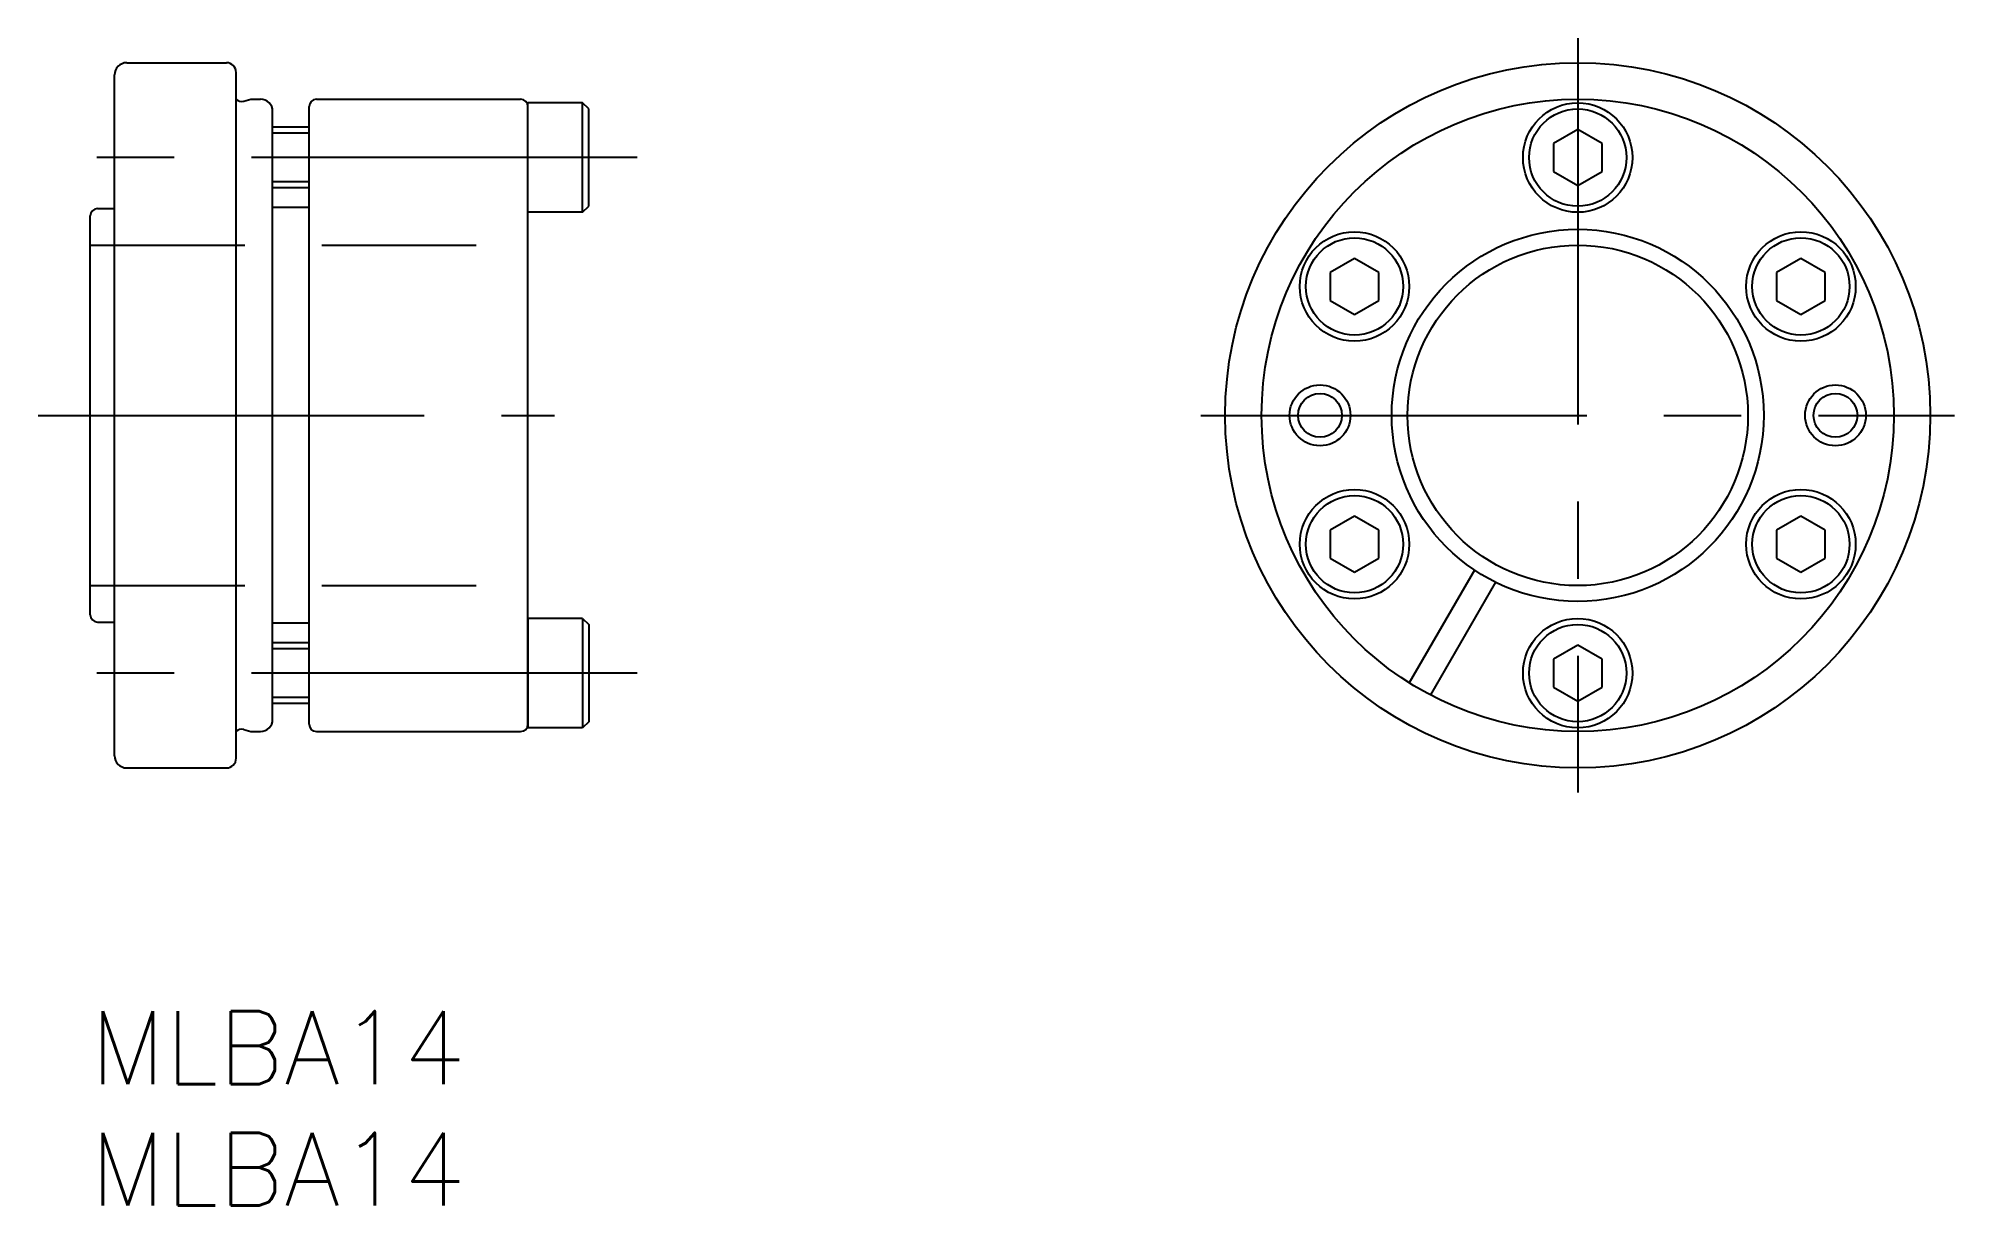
# Model space of a CAD drawing. Extents: x -2.1 to 76.7, y -8 to 40.
import ezdxf

# ---------------------------------------------------------------- set-up
doc = ezdxf.new("R2010")
doc.units = 0
doc.header["$LTSCALE"] = 0.5
doc.linetypes.add('CENTER', pattern=[50.8, 31.75, -6.35, 6.35, -6.35])
doc.linetypes.add('DASHED', pattern=[19.05, 12.7, -6.35])
for name, color, linetype in [('MSM_CENTER', 1, 'CENTER'), ('MSM_CONTINUOUS', 7, 'CONTINUOUS'), ('MSM_DASHED', 4, 'DASHED'), ('MSM_NARROW', 5, 'CONTINUOUS'), ('MSM_PART_NUMBER', 7, 'CONTINUOUS')]:
    doc.layers.add(name, color=color, linetype=linetype)
doc.styles.get("Standard").update_dxf_attribs({"font": 'txt.shx', "height": 3, "bigfont": 'bigfont.shx'})

msp = doc.modelspace()

# ---------------------------------------------------------------- linework, layer by layer
at = {"layer": 'MSM_CENTER'}
for p, q in [((61.178, 40.004), (61.178, 8.996)), ((22.5, 35.1), (-2, 35.1)), ((-2.137, 24.5), (19.1, 24.5)), ((45.674, 24.5), (76.681, 24.5)), ((22.5, 13.9), (-2, 13.9))]:
    msp.add_line(p, q, dxfattribs=at)
at = {"layer": 'MSM_CONTINUOUS'}
for p, q in [((1.5, 39), (5.6, 39)), ((1, 10.5), (1, 38.5)), ((6, 10.4), (6, 38.6)), ((6.312, 37.42), (6.61, 37.5)), ((6.61, 37.5), (7, 37.5)), ((9, 11.8), (9, 37.2)), ((9.3, 37.5), (17.7, 37.5)), ((18, 32.85), (18, 37.35)), ((20.25, 37.35), (18, 37.35)), ((18, 11.8), (18, 37.2)), ((20.5, 37.1), (20.25, 37.35)), ((20.25, 32.85), (20.25, 37.35)), ((20.5, 33.1), (20.5, 37.1)), ((7.5, 12), (7.5, 37)), ((9, 36.35), (7.5, 36.35)), ((61.178, 36.255), (60.178, 35.677)), ((60.178, 35.677), (60.178, 34.523)), ((62.178, 35.677), (61.178, 36.255)), ((62.178, 34.523), (62.178, 35.677)), ((60.178, 34.523), (61.178, 33.945)), ((61.178, 33.945), (62.178, 34.523)), ((9, 33.85), (7.5, 33.85)), ((0, 16.3), (0, 32.7)), ((0.3, 33), (1, 33)), ((9, 33.05), (7.5, 33.05)), ((20.25, 32.85), (18, 32.85)), ((20.25, 32.85), (20.5, 33.1)), ((51.998, 30.955), (50.998, 30.377)), ((52.998, 30.377), (51.998, 30.955)), ((70.358, 30.955), (69.358, 30.377)), ((71.358, 30.377), (70.358, 30.955)), ((50.998, 30.377), (50.998, 29.223)), ((52.998, 29.223), (52.998, 30.377)), ((69.358, 30.377), (69.358, 29.223)), ((71.358, 29.223), (71.358, 30.377)), ((50.998, 29.223), (51.998, 28.645)), ((51.998, 28.645), (52.998, 29.223)), ((69.358, 29.223), (70.358, 28.645)), ((70.358, 28.645), (71.358, 29.223)), ((51.998, 20.355), (50.998, 19.777)), ((50.998, 19.777), (50.998, 18.623)), ((52.998, 19.777), (51.998, 20.355)), ((52.998, 18.623), (52.998, 19.777)), ((70.358, 20.355), (69.358, 19.777)), ((69.358, 19.777), (69.358, 18.623)), ((71.358, 19.777), (70.358, 20.355)), ((71.358, 18.623), (71.358, 19.777)), ((50.998, 18.623), (51.998, 18.045)), ((51.998, 18.045), (52.998, 18.623)), ((56.928, 18.139), (54.25, 13.5)), ((69.358, 18.623), (70.358, 18.045)), ((70.358, 18.045), (71.358, 18.623)), ((57.794, 17.639), (55.116, 13)), ((0.3, 16), (1, 16)), ((9, 15.95), (7.5, 15.95)), ((18, 16.15), (18, 11.65)), ((20.25, 16.15), (18, 16.15)), ((20.25, 16.15), (20.5, 15.9)), ((20.25, 16.15), (20.25, 11.65)), ((20.5, 15.9), (20.5, 11.9)), ((9, 15.15), (7.5, 15.15)), ((61.178, 15.055), (60.178, 14.477)), ((62.178, 14.477), (61.178, 15.055)), ((60.178, 14.477), (60.178, 13.323)), ((62.178, 13.323), (62.178, 14.477)), ((9, 12.65), (7.5, 12.65)), ((60.178, 13.323), (61.178, 12.745)), ((61.178, 12.745), (62.178, 13.323)), ((20.5, 11.9), (20.25, 11.65)), ((6.312, 11.58), (6.61, 11.5)), ((6.61, 11.5), (7, 11.5)), ((9.3, 11.5), (17.7, 11.5)), ((20.25, 11.65), (18, 11.65)), ((1.5, 10), (5.6, 10))]:
    msp.add_line(p, q, dxfattribs=at)
for centre, radius in [((61.178, 24.5), 14.5), ((61.178, 24.5), 13), ((61.178, 35.1), 2.25), ((61.178, 35.1), 2), ((51.998, 29.8), 2.25), ((51.998, 29.8), 2), ((61.178, 24.5), 7.65), ((70.358, 29.8), 2.25), ((70.358, 29.8), 2), ((61.178, 24.5), 7), ((50.578, 24.5), 0.9), ((71.778, 24.5), 0.9), ((51.998, 19.2), 2.25), ((70.358, 19.2), 2.25), ((51.998, 19.2), 2), ((70.358, 19.2), 2), ((61.178, 13.9), 2.25), ((61.178, 13.9), 2)]:
    msp.add_circle(centre, radius, dxfattribs=at)
for centre, radius, start, end in [((1.5, 38.5), 0.5, 90, 180), ((5.6, 38.6), 0.4, 0, 90), ((6.229, 37.729), 0.32, 224.28087, 285), ((7, 37), 0.5, 0, 90), ((9.3, 37.2), 0.3, 90, 180), ((17.7, 37.2), 0.3, 0, 90), ((0.3, 32.7), 0.3, 90, 180), ((0.3, 16.3), 0.3, 180, 270), ((7, 12), 0.5, 270, 0), ((6.229, 11.271), 0.32, 75, 135.71913), ((9.3, 11.8), 0.3, 180, 270), ((17.7, 11.8), 0.3, 270, 0), ((1.5, 10.5), 0.5, 180, 270), ((5.6, 10.4), 0.4, 270, 0)]:
    msp.add_arc(centre, radius, start, end, dxfattribs=at)
at = {"layer": 'MSM_DASHED'}
for p, q in [((0, 31.5), (18, 31.5)), ((0, 17.5), (18, 17.5))]:
    msp.add_line(p, q, dxfattribs=at)
at = {"layer": 'MSM_NARROW'}
for p, q in [((9, 36.1), (7.5, 36.1)), ((9, 34.1), (7.5, 34.1)), ((9, 14.9), (7.5, 14.9)), ((9, 12.9), (7.5, 12.9))]:
    msp.add_line(p, q, dxfattribs=at)
for centre in [(50.578, 24.5), (71.778, 24.5)]:
    msp.add_circle(centre, 1.25, dxfattribs=at)

# ---------------------------------------------------------------- texts
at = {"layer": 'MSM_PART_NUMBER', "char_height": 3, "width": 121.09418, "attachment_point": 1}
for insert in [(0, 0), (0, -5)]:
    msp.add_mtext('{MLBA14}', dxfattribs=dict(at, insert=insert))

doc.saveas('drawing.dxf')
